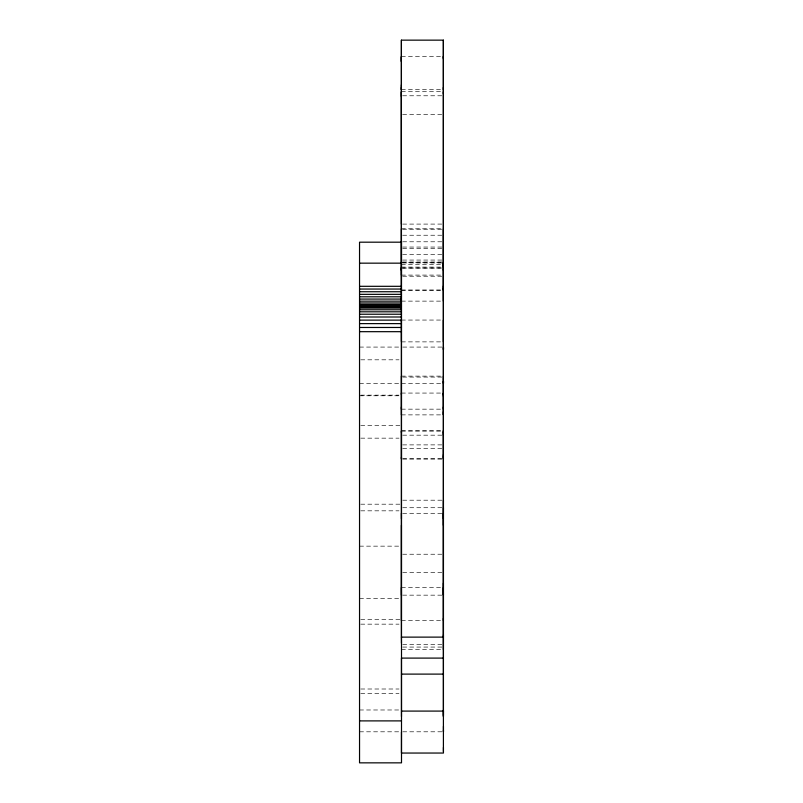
<?xml version="1.0" encoding="UTF-8"?>
<svg xmlns="http://www.w3.org/2000/svg" width="803" height="803" viewBox="0 0 803 803"><rect width="100%" height="100%" fill="white"/><g stroke="black" fill="none" stroke-linecap="round" stroke-linejoin="round"><path stroke-width="0.6" stroke-dasharray="4.01 3.01" d="M401.39 56.652L442.112 56.652M401.39 89.685L442.112 89.685M401.4 91.713L442.122 91.703M402.634 95.778L442.122 95.778M402.634 114.438L442.122 114.438M402.654 224.097L442.142 224.087M401.43 228.815L442.152 228.815M402.654 229.196L442.142 229.196M402.654 235.239L442.142 235.229M402.654 241.783L442.142 241.783M402.634 247.053L442.132 247.053M402.654 248.398L442.142 248.398M402.654 254.631L442.142 254.631M402.654 260.062L442.142 260.062M402.674 262.009L442.162 261.999M401.43 262.491L442.152 262.491M402.664 262.952L442.152 262.952M401.42 264.307L442.142 264.307M401.42 267.088L442.142 267.088M402.644 268.031L442.142 268.031M401.4 268.092L442.122 268.092M401.45 275.098L442.172 275.088M402.664 276.232L442.162 276.222M401.43 289.963L442.152 289.963M401.44 290.455L442.162 290.445M401.4 301.125L442.132 301.125M401.42 320.056L442.142 320.056M401.42 341.877L442.142 341.877M359.543 347.077L399.031 347.077M402.735 347.077L442.222 347.077M360.778 359.814L399.031 359.814M401.41 376.125L442.132 376.125M402.704 377.079L442.192 377.069M359.543 383.663L399.031 383.663M401.5 383.663L442.222 383.663M401.42 393.068L442.152 393.068M360.778 395.156L399.031 395.156M359.543 395.779L401.5 395.779M401.41 409.159L442.132 409.159M401.42 414.88L442.152 414.88M360.778 425.62L401.5 425.62M401.45 430.669L442.172 430.659M401.44 431.151L442.162 431.151M402.674 435.176L442.162 435.176M360.778 438.157L399.031 438.157M402.674 444.892L442.182 444.882M402.684 448.566L442.182 448.566M402.674 458.623L442.162 458.623M402.684 459.115L442.182 459.115M402.704 500.199L442.192 500.199M360.778 504.194L401.5 504.194M402.715 507.727L442.212 507.717M360.778 510.828L399.031 510.828M402.664 513.298L442.182 513.298M359.543 546.15L399.031 546.15M402.694 554.231L442.182 554.231M402.725 572.328L442.212 572.328M401.42 587.565L442.152 587.565M402.664 595.153L442.182 595.164M359.543 598.516L399.031 598.516M360.778 619.494L401.5 619.494M401.43 620.599L442.152 620.599M360.778 624.152L399.031 624.152M402.715 644.458L442.202 644.458M402.715 647.067L442.202 647.067M401.46 649.527L442.182 649.527M360.778 689.004L399.031 689.004M360.778 693.551L399.031 693.551M359.543 709.982L399.031 709.982M359.543 731.804L399.031 731.804M402.715 731.804L442.212 731.794"/><path stroke-width="1.2" d="M401.42 341.506L401.42 320.056L401.42 321.521M401.4 300.563L401.4 301.125L401.41 40.15L443.366 40.15L443.417 637.301M401.42 267.088L401.4 270.3L401.4 268.654M401.43 262.952L401.44 262.009M401.39 96.47L401.4 91.713L401.42 224.097M401.39 84.847L401.39 89.685L401.39 87.477M443.417 637.12L401.4 637.13L401.4 40.15M443.346 57.214L443.346 56.652L443.346 58.86M443.447 730.339L443.447 731.794L443.447 726.344M443.417 583.169L443.417 595.164L443.386 587.565M443.386 525.282L443.447 500.249M443.397 454.598L443.417 459.115L443.397 456.787M443.397 435.176L443.407 430.659L443.397 432.988M443.386 411.688L443.376 414.88L443.366 376.125M443.386 396.26L443.386 393.44M443.457 383.041L443.457 381.214L443.457 383.663M443.457 347.699L443.457 349.526L443.457 347.077M443.386 285.938L443.397 289.963L443.386 288.126M443.397 266.164L443.397 262.491L443.386 264.328M443.437 709.982L443.437 715.433M443.356 91.813L443.356 93.72M401.47 716.567L401.46 658.099L443.417 658.099L443.407 751.618M443.447 507.717L443.417 658.099M443.457 710.775L443.427 716.567L443.386 228.815M443.437 747.422L443.437 753.043L401.45 753.053L401.47 732.065M443.417 649.527L443.437 644.749M401.4 637.13L401.46 643.263M359.543 263.163L401.5 263.163M359.543 286.31L401.5 286.31M359.543 289.05L401.5 289.05M359.543 291.74L401.5 291.74M359.543 294.34L401.5 294.34M359.543 296.799L401.5 296.799M359.543 299.077L401.5 299.077M359.543 301.145L401.5 301.145M359.543 302.952L401.5 302.952M359.543 304.478L401.5 304.478M359.543 305.692L401.5 305.692M359.543 306.876L401.5 306.876M359.543 307.107L401.5 307.107M359.543 308.101L401.5 308.101M359.543 309.767L401.5 309.767M359.543 311.815L401.5 311.815M359.543 314.224L401.5 314.224M359.543 316.994L401.5 316.994M359.543 320.126L401.5 320.126M359.543 323.619L401.5 323.619M359.543 327.473L401.5 327.473M359.543 331.679L401.5 331.679M401.43 513.298L401.46 518.778M443.386 513.298L443.417 518.778M401.48 674.108L443.437 674.108M401.5 711.087L443.457 711.087M359.543 720.893L401.5 720.893M401.46 595.164L401.42 587.565M443.346 89.685L443.346 87.477M443.386 289.502L443.397 290.445M443.366 265.221L443.366 267.851M443.356 268.654L443.356 270.3M443.366 301.125L443.366 40.15M443.376 320.056L443.376 341.877M443.386 393.058L443.376 394.524M443.366 406.95L443.366 409.159M443.386 618.39L443.386 620.599M443.437 634.792L443.437 644.458M401.43 228.815L401.44 275.098M401.43 288.126L401.44 290.455M401.45 431.151L401.45 432.566M401.45 457.208L401.45 458.623M401.41 376.125L401.42 414.88M401.43 393.068L401.42 394.524M401.41 406.95L401.41 409.159M401.45 430.669L401.45 459.115M401.43 620.599L401.43 525.282M443.407 432.566L443.407 457.208M401.39 56.652L401.39 61.49L401.39 56.652M401.5 242.185L359.543 242.185L359.543 762.85L401.5 762.85L401.5 242.185"/></g></svg>
